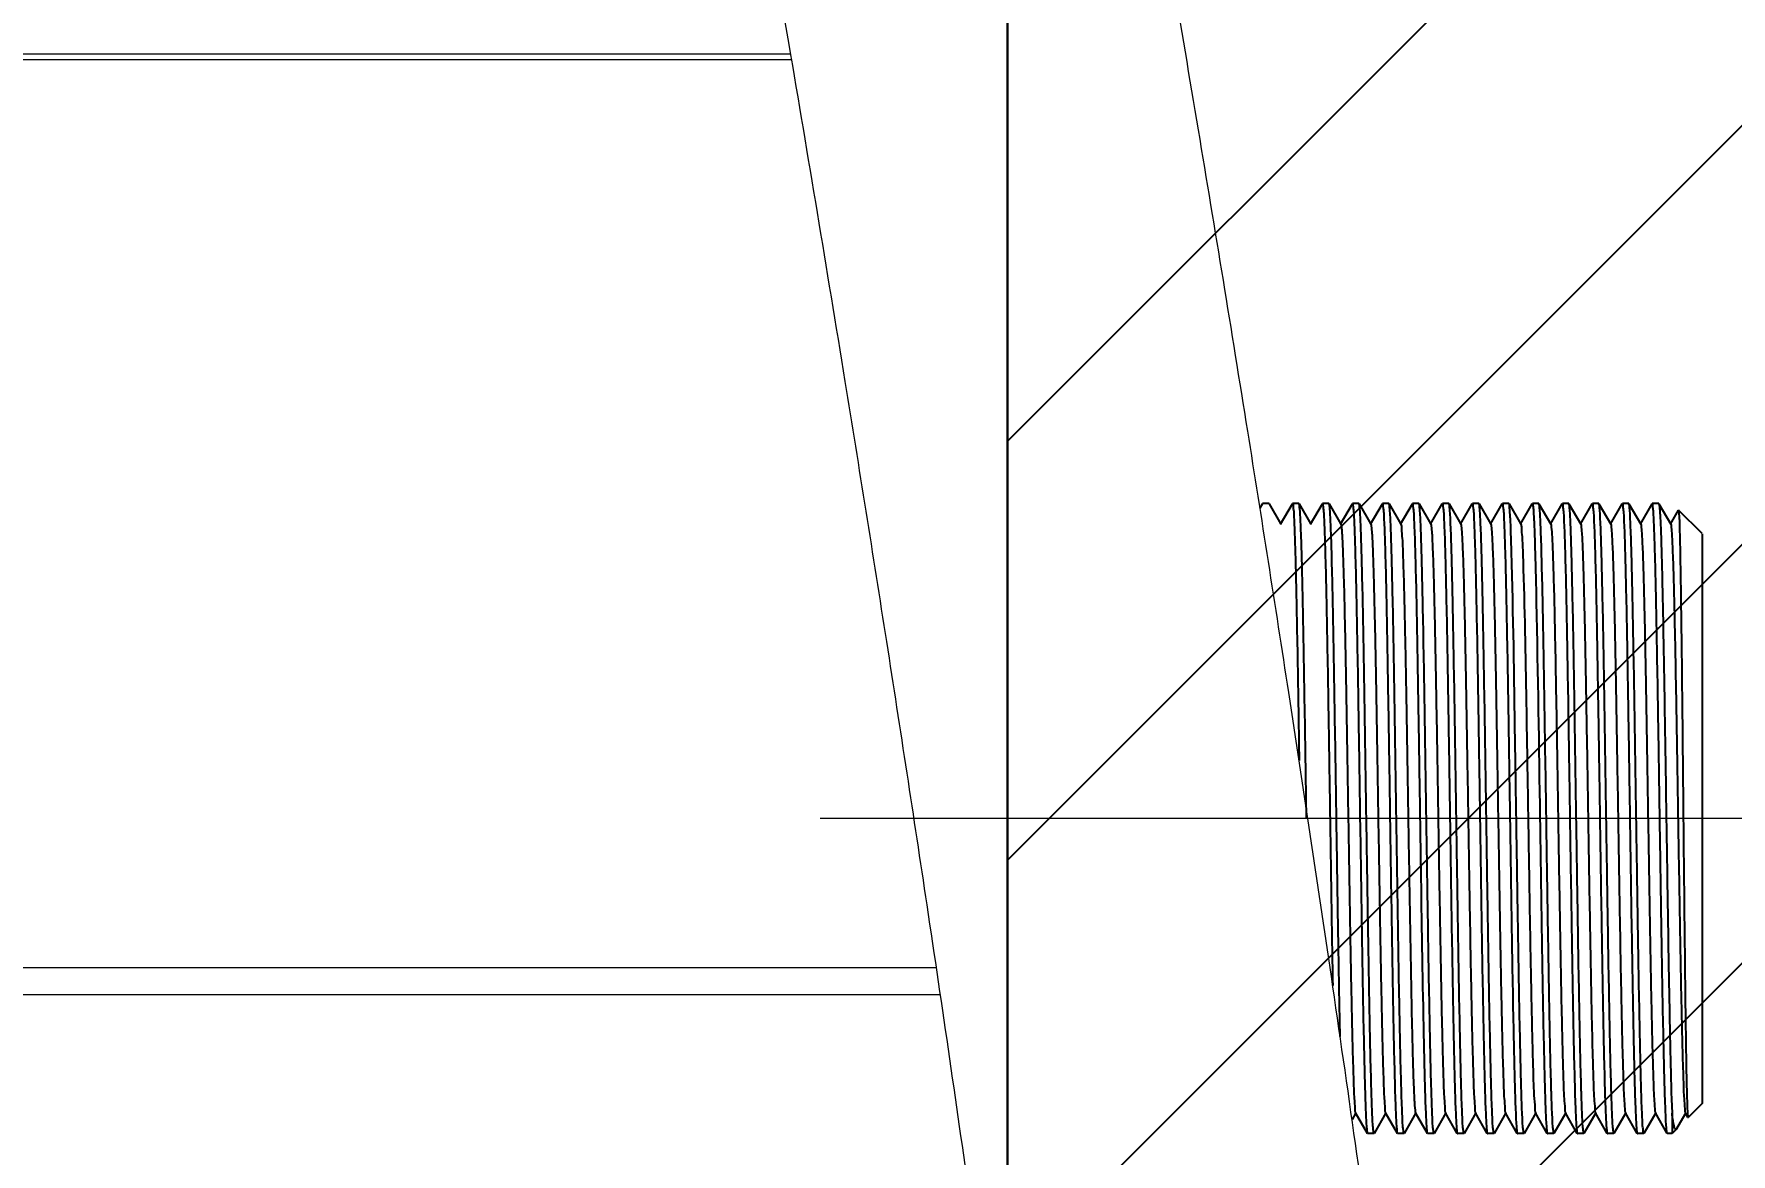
# Model space of a CAD drawing. Header units: millimetres. Extents: x -6909 to -4533, y -2578 to 782.
# Drawn here: x -4934.5 to -4877.9, y -1380.9 to -1343.5 of the extents above; entities that cross this region are included whole.
import ezdxf

# ---------------------------------------------------------------- set-up
doc = ezdxf.new("R2010")
doc.units = ezdxf.units.MM
doc.layers.add('hatch', color=2, linetype='Continuous')
doc.styles.get("Standard").update_dxf_attribs({"font": 'arial.ttf'})
doc.dimstyles.get("Standard").update_dxf_attribs({"dimtxt": 16, "dimasz": 16, "dimexe": 0.18, "dimexo": 0.0625, "dimgap": 3.5, "dimtad": 0, "dimdec": 1, "dimdsep": 46, "dimtxsty": 'Standard', "dimcen": 0.09, "dimclrd": 3, "dimclre": 3, "dimclrt": 3, "dimadec": 0, "dimazin": 0, "dimtfac": 1, "dimtdec": 1, "dimtofl": 0, "dimtmove": 0, "dimatfit": 3, "dimfxl": 1, "dimtolj": 1, "dimtzin": 0, "dimarcsym": 0})

# ---------------------------------------------------------------- blocks, each defined once
blk = doc.blocks.new('*D143')
at = {"color": 3, "lineweight": -2, "transparency": 16777216}
for p, q in [((-4772.59, -1324.184), (-4772.59, -1308.184)), ((-4922.99, -1340.184), (-4772.41, -1340.184)), ((-4901.938, -1393.684), (-4772.41, -1393.684)), ((-4772.59, -1409.684), (-4772.59, -1425.684))]:
    blk.add_line(p, q, dxfattribs=at)
at = {"color": 3, "lineweight": 18, "transparency": 16777216}
for points in [[(-4775.257, -1324.184), (-4769.924, -1324.184), (-4772.59, -1340.184)], [(-4775.257, -1409.684), (-4769.924, -1409.684), (-4772.59, -1393.684)]]:
    blk.add_solid(points, dxfattribs=at)
at = {"layer": 'Defpoints', "color": 0, "lineweight": 18, "transparency": 16777216}
for p in [(-4923.053, -1340.184), (-4772.59, -1340.184), (-4902, -1393.684)]:
    blk.add_point(p, dxfattribs=at)
at = {"color": 3, "lineweight": 18, "transparency": 16777216, "insert": (-4772.59, -1366.934), "char_height": 16, "attachment_point": 5, "rotation": 90}
blk.add_mtext('\\A1;53.5', dxfattribs=at)
blk = doc.blocks.new('*D158')
at = {"color": 3, "lineweight": -2, "transparency": 16777216}
for p, q in [((-5035.062, -1373.323), (-5035.062, -1298.956)), ((-4902, -1393.622), (-4902, -1298.956)), ((-5035.062, -1299.136), (-5051.062, -1299.136)), ((-4918, -1299.136), (-5019.062, -1299.136))]:
    blk.add_line(p, q, dxfattribs=at)
at = {"color": 3, "lineweight": 18, "transparency": 16777216}
for points in [[(-5019.062, -1296.47), (-5019.062, -1301.803), (-5035.062, -1299.136)], [(-4918, -1296.47), (-4918, -1301.803), (-4902, -1299.136)]]:
    blk.add_solid(points, dxfattribs=at)
at = {"layer": 'Defpoints', "color": 0, "lineweight": 18, "transparency": 16777216}
for p in [(-4902, -1299.136), (-5035.062, -1373.386), (-4902, -1393.684)]:
    blk.add_point(p, dxfattribs=at)
at = {"color": 3, "lineweight": 18, "transparency": 16777216, "insert": (-5079.26, -1299.136), "char_height": 16, "attachment_point": 5}
blk.add_mtext('\\A1;133.1', dxfattribs=at)

msp = doc.modelspace()

# ---------------------------------------------------------------- hatches: boundary and pattern name
at = {"layer": 'hatch'}
h = msp.add_hatch(dxfattribs=at)
h.set_pattern_fill('ANSI31', color=256, scale=3.110273)
h.set_pattern_definition([(45, (-3509.039, -2324.319), (-6.982763, 6.982763), [])])
h.paths.add_polyline_path([(-4852, -153.549), (-4902, -153.549), (-4902, -2156.98), (-4852, -2156.98)])

# ---------------------------------------------------------------- linework, layer by layer
msp.add_line((-4902, -153.549), (-4902, -2156.98))
at = {"linetype": 'Continuous', "lineweight": 18}
msp.add_line((-4960.807, -1344.184), (-4909.246, -1344.184), dxfattribs=at)
at = {"linetype": 'Continuous', "lineweight": 13}
for p, q in [((-4909.214, -1344.385), (-4959.609, -1344.385)), ((-4904.39, -1374.664), (-4939.004, -1374.664)), ((-4939.004, -1375.547), (-4904.261, -1375.547))]:
    msp.add_line(p, q, dxfattribs=at)
at = {"color": 7, "linetype": 'Continuous'}
for p, q in [((-4893.581, -1359.329), (-4893.5, -1359.188)), ((-4893.5, -1359.188), (-4893.496, -1359.184)), ((-4893.281, -1359.184), (-4893.496, -1359.184)), ((-4893.276, -1359.188), (-4893.281, -1359.184)), ((-4893.276, -1359.188), (-4892.884, -1359.868)), ((-4892.893, -1359.868), (-4892.5, -1359.188)), ((-4892.5, -1359.188), (-4892.496, -1359.184)), ((-4892.281, -1359.184), (-4892.496, -1359.184)), ((-4892.276, -1359.188), (-4892.281, -1359.184)), ((-4892.276, -1359.188), (-4891.884, -1359.868)), ((-4891.893, -1359.868), (-4891.5, -1359.188)), ((-4891.5, -1359.188), (-4891.496, -1359.184)), ((-4891.281, -1359.184), (-4891.496, -1359.184)), ((-4891.276, -1359.188), (-4891.281, -1359.184)), ((-4891.276, -1359.188), (-4890.884, -1359.868)), ((-4890.893, -1359.868), (-4890.5, -1359.188)), ((-4890.5, -1359.188), (-4890.496, -1359.184)), ((-4890.281, -1359.184), (-4890.496, -1359.184)), ((-4890.276, -1359.188), (-4890.281, -1359.184)), ((-4890.276, -1359.188), (-4889.884, -1359.868)), ((-4889.893, -1359.868), (-4889.5, -1359.188)), ((-4889.5, -1359.188), (-4889.496, -1359.184)), ((-4889.281, -1359.184), (-4889.496, -1359.184)), ((-4889.276, -1359.188), (-4889.281, -1359.184)), ((-4889.276, -1359.188), (-4888.884, -1359.868)), ((-4888.893, -1359.868), (-4888.5, -1359.188)), ((-4888.5, -1359.188), (-4888.496, -1359.184)), ((-4888.281, -1359.184), (-4888.496, -1359.184)), ((-4888.276, -1359.188), (-4888.281, -1359.184)), ((-4888.276, -1359.188), (-4887.884, -1359.868)), ((-4887.893, -1359.868), (-4887.5, -1359.188)), ((-4887.5, -1359.188), (-4887.496, -1359.184)), ((-4887.281, -1359.184), (-4887.496, -1359.184)), ((-4887.276, -1359.188), (-4887.281, -1359.184)), ((-4887.276, -1359.188), (-4886.884, -1359.868)), ((-4886.893, -1359.868), (-4886.5, -1359.188)), ((-4886.5, -1359.188), (-4886.496, -1359.184)), ((-4886.281, -1359.184), (-4886.496, -1359.184)), ((-4886.276, -1359.188), (-4886.281, -1359.184)), ((-4886.276, -1359.188), (-4885.884, -1359.868)), ((-4885.893, -1359.868), (-4885.5, -1359.188)), ((-4885.5, -1359.188), (-4885.496, -1359.184)), ((-4885.281, -1359.184), (-4885.496, -1359.184)), ((-4885.276, -1359.188), (-4885.281, -1359.184)), ((-4885.276, -1359.188), (-4884.884, -1359.868)), ((-4884.893, -1359.868), (-4884.5, -1359.188)), ((-4884.5, -1359.188), (-4884.496, -1359.184)), ((-4884.281, -1359.184), (-4884.496, -1359.184)), ((-4884.276, -1359.188), (-4884.281, -1359.184)), ((-4884.276, -1359.188), (-4883.884, -1359.868)), ((-4883.893, -1359.868), (-4883.5, -1359.188)), ((-4883.5, -1359.188), (-4883.496, -1359.184)), ((-4883.281, -1359.184), (-4883.496, -1359.184)), ((-4883.276, -1359.188), (-4883.281, -1359.184)), ((-4883.276, -1359.188), (-4882.884, -1359.868)), ((-4882.893, -1359.868), (-4882.5, -1359.188)), ((-4882.5, -1359.188), (-4882.496, -1359.184)), ((-4882.281, -1359.184), (-4882.496, -1359.184)), ((-4882.276, -1359.188), (-4882.281, -1359.184)), ((-4882.276, -1359.188), (-4881.884, -1359.868)), ((-4881.893, -1359.868), (-4881.5, -1359.188)), ((-4881.5, -1359.188), (-4881.496, -1359.184)), ((-4881.281, -1359.184), (-4881.496, -1359.184)), ((-4881.276, -1359.188), (-4881.281, -1359.184)), ((-4881.276, -1359.188), (-4880.884, -1359.868)), ((-4880.893, -1359.868), (-4880.5, -1359.188)), ((-4880.496, -1359.184), (-4880.5, -1359.188)), ((-4880.281, -1359.184), (-4880.496, -1359.184)), ((-4880.281, -1359.184), (-4880.276, -1359.188)), ((-4880.276, -1359.188), (-4879.884, -1359.868)), ((-4879.893, -1359.868), (-4879.624, -1359.402)), ((-4879.624, -1359.402), (-4879.621, -1359.401)), ((-4878.838, -1360.184), (-4879.621, -1359.401)), ((-4878.838, -1360.185), (-4878.838, -1379.184)), ((-4878.838, -1379.184), (-4879.304, -1379.65)), ((-4890.384, -1379.501), (-4890.511, -1379.721)), ((-4890, -1380.181), (-4890.393, -1379.501)), ((-4889.384, -1379.501), (-4889.776, -1380.181)), ((-4889, -1380.181), (-4889.393, -1379.501)), ((-4888.384, -1379.501), (-4888.776, -1380.181)), ((-4888, -1380.181), (-4888.393, -1379.501)), ((-4887.384, -1379.501), (-4887.776, -1380.181)), ((-4887, -1380.181), (-4887.393, -1379.501)), ((-4886.384, -1379.501), (-4886.776, -1380.181)), ((-4886, -1380.181), (-4886.393, -1379.501)), ((-4885.384, -1379.501), (-4885.776, -1380.181)), ((-4885, -1380.181), (-4885.393, -1379.501)), ((-4884.384, -1379.501), (-4884.776, -1380.181)), ((-4884, -1380.181), (-4884.393, -1379.501)), ((-4883.384, -1379.501), (-4883.776, -1380.181)), ((-4883, -1380.181), (-4883.393, -1379.501)), ((-4882.384, -1379.501), (-4882.776, -1380.181)), ((-4882, -1380.181), (-4882.393, -1379.501)), ((-4881.384, -1379.501), (-4881.776, -1380.181)), ((-4881, -1380.181), (-4881.393, -1379.501)), ((-4880.384, -1379.501), (-4880.776, -1380.181)), ((-4880, -1380.181), (-4880.393, -1379.501)), ((-4879.838, -1379.502), (-4879.838, -1380.184)), ((-4879.487, -1379.679), (-4879.692, -1380.034)), ((-4879.384, -1379.501), (-4879.487, -1379.679)), ((-4879.307, -1379.649), (-4879.393, -1379.501)), ((-4879.307, -1379.649), (-4879.304, -1379.65)), ((-4890, -1380.181), (-4889.996, -1380.184)), ((-4889.781, -1380.184), (-4889.996, -1380.184)), ((-4889.776, -1380.181), (-4889.781, -1380.184)), ((-4889, -1380.181), (-4888.996, -1380.184)), ((-4888.781, -1380.184), (-4888.996, -1380.184)), ((-4888.776, -1380.181), (-4888.781, -1380.184)), ((-4888, -1380.181), (-4887.996, -1380.184)), ((-4887.781, -1380.184), (-4887.996, -1380.184)), ((-4887.776, -1380.181), (-4887.781, -1380.184)), ((-4887, -1380.181), (-4886.996, -1380.184)), ((-4886.781, -1380.184), (-4886.996, -1380.184)), ((-4886.776, -1380.181), (-4886.781, -1380.184)), ((-4886, -1380.181), (-4885.996, -1380.184)), ((-4885.781, -1380.184), (-4885.996, -1380.184)), ((-4885.776, -1380.181), (-4885.781, -1380.184)), ((-4885, -1380.181), (-4884.996, -1380.184)), ((-4884.781, -1380.184), (-4884.996, -1380.184)), ((-4884.776, -1380.181), (-4884.781, -1380.184)), ((-4884, -1380.181), (-4883.996, -1380.184)), ((-4883.781, -1380.184), (-4883.996, -1380.184)), ((-4883.776, -1380.181), (-4883.781, -1380.184)), ((-4883, -1380.181), (-4882.996, -1380.184)), ((-4882.781, -1380.184), (-4882.996, -1380.184)), ((-4882.776, -1380.181), (-4882.781, -1380.184)), ((-4882, -1380.181), (-4881.996, -1380.184)), ((-4881.781, -1380.184), (-4881.996, -1380.184)), ((-4881.776, -1380.181), (-4881.781, -1380.184)), ((-4881, -1380.181), (-4880.996, -1380.184)), ((-4880.781, -1380.184), (-4880.996, -1380.184)), ((-4880.776, -1380.181), (-4880.781, -1380.184)), ((-4879.996, -1380.184), (-4880, -1380.181)), ((-4879.838, -1380.184), (-4879.996, -1380.184)), ((-4879.702, -1380.048), (-4879.838, -1380.184)), ((-4879.692, -1380.034), (-4879.702, -1380.048))]:
    msp.add_line(p, q, dxfattribs=at)
at = {"color": 1, "lineweight": 18}
msp.add_line((-4866.082, -1369.684), (-4908.246, -1369.684), dxfattribs=at)
at = {"linetype": 'Continuous', "lineweight": 18}
for points, knots in [([(-4965.527, -972.496), (-4965.525, -978.855), (-4965.381, -991.058), (-4964.772, -1008.622), (-4963.886, -1024.715), (-4962.81, -1039.416), (-4961.616, -1052.784), (-4960.368, -1064.87), (-4959.115, -1075.714), (-4957.793, -1086.218), (-4956.45, -1096.091), (-4955.149, -1105.05), (-4954.123, -1111.794), (-4953.38, -1116.523), (-4952.884, -1119.626), (-4952.484, -1122.097), (-4952.079, -1124.57), (-4951.597, -1127.476), (-4951.033, -1130.83), (-4950.384, -1134.629), (-4949.48, -1139.837), (-4948.286, -1146.553), (-4946.792, -1154.721), (-4945.172, -1163.347), (-4942.59, -1176.769), (-4938.861, -1195.43), (-4933.823, -1219.79), (-4929.131, -1242.149), (-4925.068, -1261.658), (-4921.87, -1277.241), (-4918.955, -1291.759), (-4916.346, -1305.107), (-4913.846, -1318.304), (-4911.516, -1331.073), (-4909.339, -1343.546), (-4907.56, -1354.213), (-4906.031, -1363.786), (-4904.615, -1373.024), (-4903.108, -1383.359), (-4901.468, -1395.35), (-4899.735, -1409.109), (-4897.972, -1424.713), (-4896.285, -1441.936), (-4894.804, -1460.262), (-4893.617, -1479.063), (-4892.77, -1497.949), (-4892.293, -1516.749), (-4892.219, -1533.792), (-4892.467, -1548.981), (-4892.942, -1562.292), (-4893.675, -1575.109), (-4894.638, -1586.947), (-4895.753, -1597.353), (-4896.907, -1606.053), (-4898.017, -1613.147), (-4898.94, -1618.319), (-4899.719, -1622.302), (-4900.531, -1626.175), (-4901.558, -1630.627), (-4902.868, -1635.672), (-4904.35, -1640.659), (-4905.972, -1645.297), (-4907.702, -1649.441), (-4909.399, -1652.768), (-4911.034, -1655.357), (-4912.231, -1656.904), (-4913.116, -1657.883), (-4913.839, -1658.592), (-4914.667, -1659.291), (-4915.668, -1659.96), (-4916.871, -1660.495), (-4917.776, -1660.638), (-4918.268, -1660.631)], [0, 0, 0, 0, 0.023949, 0.046088, 0.066568, 0.085487, 0.102899, 0.118833, 0.133296, 0.146286, 0.161296, 0.173638, 0.183277, 0.189363, 0.193434, 0.196311, 0.199768, 0.203866, 0.208609, 0.214, 0.220043, 0.230866, 0.24285, 0.255367, 0.268416, 0.301651, 0.337949, 0.377291, 0.402024, 0.425345, 0.446808, 0.466397, 0.484104, 0.504442, 0.52165, 0.537532, 0.549697, 0.561909, 0.576088, 0.59245, 0.611004, 0.631769, 0.654783, 0.678867, 0.702998, 0.727014, 0.750761, 0.774103, 0.791274, 0.808115, 0.824602, 0.840354, 0.854136, 0.865939, 0.87583, 0.883885, 0.888271, 0.89344, 0.901445, 0.909195, 0.918304, 0.927584, 0.93574, 0.945044, 0.952742, 0.959792, 0.963396, 0.967055, 0.971842, 0.978918, 0.988288, 1, 1, 1, 1]), ([(-4916.734, -1673.57), (-4915.784, -1673.489), (-4913.634, -1673.121), (-4910.545, -1671.999), (-4907.671, -1670.314), (-4905.5, -1668.603), (-4903.809, -1666.978), (-4902.417, -1665.435), (-4901.108, -1663.78), (-4899.823, -1661.949), (-4898.502, -1659.83), (-4897.008, -1657.115), (-4895.341, -1653.616), (-4893.528, -1649.125), (-4891.772, -1643.984), (-4890.214, -1638.672), (-4888.961, -1633.812), (-4888.012, -1629.74), (-4887.324, -1626.55), (-4886.619, -1623.086), (-4885.761, -1618.547), (-4884.671, -1612.075), (-4883.501, -1604.053), (-4882.324, -1594.357), (-4881.24, -1583.018), (-4880.352, -1570.445), (-4879.717, -1557.127), (-4879.269, -1540.648), (-4879.208, -1520.961), (-4879.727, -1498.181), (-4880.781, -1475.285), (-4882.318, -1452.615), (-4884.141, -1432.099), (-4886.039, -1414.295), (-4887.816, -1399.551), (-4889.524, -1386.632), (-4891.111, -1375.466), (-4892.578, -1365.695), (-4894.056, -1356.284), (-4895.647, -1346.57), (-4897.473, -1335.873), (-4899.571, -1324.063), (-4902.043, -1310.695), (-4904.932, -1295.656), (-4907.977, -1280.347), (-4911.109, -1264.98), (-4914.195, -1250.091), (-4917.332, -1235.091), (-4920.385, -1220.506), (-4923.291, -1206.536), (-4926.015, -1193.27), (-4928.551, -1180.682), (-4930.899, -1168.753), (-4933.079, -1157.353), (-4935.064, -1146.626), (-4936.784, -1136.995), (-4938.179, -1128.899), (-4939.135, -1123.167), (-4939.774, -1119.261), (-4940.306, -1115.957), (-4941.027, -1111.403), (-4942.035, -1104.842), (-4943.308, -1096.177), (-4944.641, -1086.51), (-4945.968, -1076.135), (-4947.235, -1065.358), (-4948.505, -1053.298), (-4949.726, -1039.916), (-4950.831, -1025.159), (-4951.744, -1008.966), (-4952.375, -991.25), (-4952.525, -978.925), (-4952.527, -972.496)], [0, 0, 0, 0, 0.007703, 0.017505, 0.025232, 0.032124, 0.0369, 0.041586, 0.046214, 0.05085, 0.055998, 0.06178, 0.069362, 0.077905, 0.087425, 0.096391, 0.103992, 0.110154, 0.114819, 0.118111, 0.125323, 0.134347, 0.14525, 0.158093, 0.172941, 0.189344, 0.206113, 0.223193, 0.251101, 0.279592, 0.308458, 0.337449, 0.366062, 0.387858, 0.407418, 0.424772, 0.439935, 0.452915, 0.464954, 0.478946, 0.493523, 0.510053, 0.529196, 0.550945, 0.575287, 0.596213, 0.618686, 0.64123, 0.662832, 0.683485, 0.703183, 0.721453, 0.738821, 0.755295, 0.770884, 0.784956, 0.796369, 0.805138, 0.809045, 0.812715, 0.818929, 0.827983, 0.839845, 0.854474, 0.867237, 0.881519, 0.897312, 0.914617, 0.933459, 0.953893, 0.976019, 1, 1, 1, 1])]:
    msp.add_open_spline(points, degree=3, knots=knots, dxfattribs=at)
at = {"color": 7, "linetype": 'Continuous'}
for points, knots in [([(-4892.496, -1359.184), (-4892.478, -1359.184), (-4892.485, -1359.289), (-4892.455, -1359.406), (-4892.45, -1359.675), (-4892.431, -1360.013), (-4892.417, -1360.455), (-4892.394, -1361.212), (-4892.368, -1362.356), (-4892.338, -1363.927), (-4892.307, -1365.719), (-4892.287, -1367.017), (-4892.276, -1367.709), (-4892.276, -1367.745)], [0, 0, 0, 0, 0.0050333, 0.019505, 0.04338, 0.07646, 0.1184224, 0.1688722, 0.2932051, 0.4446888, 0.6174996, 0.8050134, 0.8152568, 0.8152568, 0.8152568, 0.8152568]), ([(-4892.031, -1369.686), (-4892.051, -1368.368), (-4892.079, -1366.452), (-4892.121, -1364.009), (-4892.15, -1362.449), (-4892.181, -1361.158), (-4892.205, -1360.273), (-4892.229, -1359.735), (-4892.24, -1359.466), (-4892.261, -1359.298), (-4892.264, -1359.21), (-4892.276, -1359.188)], [0, 0, 0, 0, 0.376611, 0.54736, 0.697777, 0.822269, 0.916231, 0.95063, 0.97618, 0.992672, 1, 1, 1, 1]), ([(-4891.496, -1359.184), (-4891.478, -1359.184), (-4891.485, -1359.289), (-4891.455, -1359.406), (-4891.45, -1359.675), (-4891.431, -1360.013), (-4891.417, -1360.455), (-4891.394, -1361.212), (-4891.368, -1362.356), (-4891.338, -1363.926), (-4891.307, -1365.719), (-4891.277, -1367.664), (-4891.256, -1369.003), (-4891.246, -1369.686)], [0, 0, 0, 0, 0.005033, 0.019506, 0.04338, 0.076463, 0.118423, 0.168873, 0.293197, 0.444675, 0.61749, 0.805018, 1, 1, 1, 1]), ([(-4891.031, -1369.686), (-4891.051, -1368.368), (-4891.079, -1366.452), (-4891.121, -1364.009), (-4891.15, -1362.449), (-4891.181, -1361.158), (-4891.205, -1360.273), (-4891.229, -1359.735), (-4891.24, -1359.466), (-4891.26, -1359.298), (-4891.264, -1359.21), (-4891.276, -1359.188)], [0, 0, 0, 0, 0.376601, 0.54735, 0.697772, 0.822272, 0.916235, 0.950632, 0.976181, 0.992674, 1, 1, 1, 1]), ([(-4890.496, -1359.184), (-4890.478, -1359.184), (-4890.485, -1359.289), (-4890.455, -1359.406), (-4890.45, -1359.675), (-4890.431, -1360.013), (-4890.417, -1360.455), (-4890.394, -1361.212), (-4890.368, -1362.356), (-4890.338, -1363.927), (-4890.307, -1365.719), (-4890.277, -1367.664), (-4890.256, -1369.003), (-4890.246, -1369.686)], [0, 0, 0, 0, 0.005033, 0.019505, 0.04338, 0.07646, 0.118421, 0.16887, 0.293202, 0.444686, 0.6175, 0.805014, 1, 1, 1, 1]), ([(-4890.031, -1369.686), (-4890.051, -1368.368), (-4890.079, -1366.452), (-4890.121, -1364.009), (-4890.15, -1362.449), (-4890.181, -1361.158), (-4890.205, -1360.273), (-4890.229, -1359.735), (-4890.24, -1359.466), (-4890.26, -1359.298), (-4890.264, -1359.21), (-4890.276, -1359.188)], [0, 0, 0, 0, 0.376606, 0.547353, 0.697767, 0.822263, 0.916229, 0.95063, 0.97618, 0.992672, 1, 1, 1, 1]), ([(-4889.496, -1359.184), (-4889.478, -1359.184), (-4889.485, -1359.289), (-4889.455, -1359.406), (-4889.45, -1359.675), (-4889.431, -1360.013), (-4889.417, -1360.455), (-4889.394, -1361.212), (-4889.368, -1362.356), (-4889.338, -1363.927), (-4889.307, -1365.719), (-4889.277, -1367.664), (-4889.256, -1369.003), (-4889.246, -1369.686)], [0, 0, 0, 0, 0.005033, 0.019506, 0.04338, 0.076464, 0.118426, 0.168878, 0.293206, 0.444683, 0.617494, 0.805019, 1, 1, 1, 1]), ([(-4889.031, -1369.686), (-4889.051, -1368.368), (-4889.079, -1366.452), (-4889.121, -1364.009), (-4889.15, -1362.449), (-4889.181, -1361.158), (-4889.205, -1360.273), (-4889.229, -1359.735), (-4889.24, -1359.466), (-4889.26, -1359.298), (-4889.264, -1359.21), (-4889.276, -1359.188)], [0, 0, 0, 0, 0.376603, 0.547354, 0.697777, 0.822275, 0.916234, 0.950631, 0.97618, 0.992673, 1, 1, 1, 1]), ([(-4888.496, -1359.184), (-4888.478, -1359.184), (-4888.485, -1359.289), (-4888.455, -1359.406), (-4888.45, -1359.675), (-4888.431, -1360.013), (-4888.417, -1360.455), (-4888.394, -1361.212), (-4888.368, -1362.356), (-4888.338, -1363.926), (-4888.307, -1365.719), (-4888.277, -1367.664), (-4888.256, -1369.003), (-4888.246, -1369.686)], [0, 0, 0, 0, 0.005033, 0.019506, 0.043381, 0.07646, 0.11842, 0.168868, 0.293197, 0.444682, 0.617498, 0.805017, 1, 1, 1, 1]), ([(-4888.031, -1369.686), (-4888.051, -1368.368), (-4888.079, -1366.452), (-4888.121, -1364.009), (-4888.15, -1362.449), (-4888.181, -1361.158), (-4888.205, -1360.273), (-4888.229, -1359.735), (-4888.24, -1359.466), (-4888.26, -1359.298), (-4888.264, -1359.21), (-4888.276, -1359.188)], [0, 0, 0, 0, 0.376605, 0.547348, 0.697762, 0.82226, 0.916228, 0.950629, 0.976179, 0.992672, 1, 1, 1, 1]), ([(-4887.496, -1359.184), (-4887.478, -1359.184), (-4887.485, -1359.289), (-4887.455, -1359.406), (-4887.45, -1359.675), (-4887.431, -1360.013), (-4887.417, -1360.455), (-4887.394, -1361.212), (-4887.368, -1362.356), (-4887.338, -1363.927), (-4887.307, -1365.719), (-4887.277, -1367.664), (-4887.256, -1369.003), (-4887.246, -1369.686)], [0, 0, 0, 0, 0.005033, 0.019507, 0.043382, 0.076465, 0.118429, 0.168881, 0.293212, 0.444687, 0.617496, 0.805018, 1, 1, 1, 1]), ([(-4887.031, -1369.686), (-4887.051, -1368.368), (-4887.079, -1366.452), (-4887.121, -1364.009), (-4887.15, -1362.449), (-4887.181, -1361.158), (-4887.205, -1360.273), (-4887.229, -1359.735), (-4887.24, -1359.466), (-4887.26, -1359.298), (-4887.264, -1359.21), (-4887.276, -1359.188)], [0, 0, 0, 0, 0.376606, 0.547358, 0.69778, 0.822275, 0.916234, 0.950631, 0.976179, 0.992673, 1, 1, 1, 1]), ([(-4886.496, -1359.184), (-4886.478, -1359.184), (-4886.485, -1359.289), (-4886.455, -1359.406), (-4886.45, -1359.675), (-4886.431, -1360.013), (-4886.417, -1360.455), (-4886.394, -1361.212), (-4886.368, -1362.356), (-4886.338, -1363.926), (-4886.307, -1365.719), (-4886.277, -1367.664), (-4886.256, -1369.003), (-4886.246, -1369.686)], [0, 0, 0, 0, 0.005033, 0.019507, 0.043381, 0.076461, 0.11842, 0.168868, 0.293194, 0.444677, 0.617495, 0.805018, 1, 1, 1, 1]), ([(-4886.031, -1369.686), (-4886.051, -1368.368), (-4886.079, -1366.452), (-4886.121, -1364.009), (-4886.15, -1362.449), (-4886.181, -1361.158), (-4886.205, -1360.273), (-4886.229, -1359.735), (-4886.24, -1359.466), (-4886.26, -1359.298), (-4886.264, -1359.21), (-4886.276, -1359.188)], [0, 0, 0, 0, 0.376604, 0.547344, 0.697759, 0.82226, 0.916229, 0.95063, 0.976179, 0.992673, 1, 1, 1, 1]), ([(-4885.496, -1359.184), (-4885.478, -1359.184), (-4885.485, -1359.289), (-4885.455, -1359.406), (-4885.45, -1359.675), (-4885.431, -1360.013), (-4885.417, -1360.455), (-4885.394, -1361.213), (-4885.368, -1362.356), (-4885.338, -1363.927), (-4885.307, -1365.719), (-4885.277, -1367.664), (-4885.256, -1369.003), (-4885.246, -1369.686)], [0, 0, 0, 0, 0.005033, 0.019506, 0.043382, 0.076465, 0.118429, 0.168881, 0.293214, 0.444693, 0.617497, 0.805016, 1, 1, 1, 1]), ([(-4885.191, -1360.794), (-4885.198, -1360.572), (-4885.212, -1360.187), (-4885.223, -1359.69), (-4885.259, -1359.385), (-4885.254, -1359.226), (-4885.276, -1359.188)], [0, 0, 0, 0, 0.413554, 0.72148, 0.917908, 1, 1, 1, 1]), ([(-4884.496, -1359.184), (-4884.487, -1359.184), (-4884.484, -1359.236), (-4884.469, -1359.298), (-4884.462, -1359.435), (-4884.444, -1359.701), (-4884.426, -1360.164), (-4884.413, -1360.563), (-4884.407, -1360.794)], [0, 0, 0, 0, 0.017443, 0.065802, 0.145622, 0.256639, 0.570189, 1, 1, 1, 1]), ([(-4884.031, -1369.686), (-4884.051, -1368.368), (-4884.079, -1366.452), (-4884.121, -1364.009), (-4884.15, -1362.449), (-4884.181, -1361.158), (-4884.205, -1360.273), (-4884.229, -1359.735), (-4884.24, -1359.466), (-4884.26, -1359.298), (-4884.264, -1359.21), (-4884.276, -1359.188)], [0, 0, 0, 0, 0.376604, 0.547345, 0.697763, 0.822265, 0.916231, 0.950631, 0.976181, 0.992674, 1, 1, 1, 1]), ([(-4883.496, -1359.184), (-4883.478, -1359.184), (-4883.485, -1359.289), (-4883.455, -1359.406), (-4883.45, -1359.675), (-4883.431, -1360.013), (-4883.417, -1360.455), (-4883.394, -1361.212), (-4883.368, -1362.356), (-4883.338, -1363.927), (-4883.307, -1365.719), (-4883.277, -1367.664), (-4883.256, -1369.003), (-4883.246, -1369.686)], [0, 0, 0, 0, 0.005033, 0.019506, 0.043381, 0.076462, 0.118426, 0.168877, 0.293211, 0.444691, 0.617497, 0.805014, 1, 1, 1, 1]), ([(-4883.031, -1369.686), (-4883.051, -1368.368), (-4883.079, -1366.452), (-4883.121, -1364.009), (-4883.15, -1362.449), (-4883.181, -1361.158), (-4883.205, -1360.273), (-4883.229, -1359.735), (-4883.24, -1359.466), (-4883.26, -1359.298), (-4883.264, -1359.21), (-4883.276, -1359.188)], [0, 0, 0, 0, 0.376615, 0.547365, 0.697783, 0.822273, 0.916232, 0.950631, 0.97618, 0.992672, 1, 1, 1, 1]), ([(-4882.496, -1359.184), (-4882.478, -1359.184), (-4882.485, -1359.289), (-4882.455, -1359.406), (-4882.45, -1359.675), (-4882.431, -1360.013), (-4882.417, -1360.455), (-4882.394, -1361.212), (-4882.368, -1362.356), (-4882.338, -1363.926), (-4882.307, -1365.719), (-4882.277, -1367.664), (-4882.256, -1369.003), (-4882.246, -1369.686)], [0, 0, 0, 0, 0.005033, 0.019506, 0.04338, 0.076462, 0.118421, 0.168869, 0.29319, 0.44467, 0.617486, 0.805016, 1, 1, 1, 1]), ([(-4882.031, -1369.686), (-4882.051, -1368.368), (-4882.079, -1366.452), (-4882.121, -1364.009), (-4882.15, -1362.449), (-4882.181, -1361.158), (-4882.205, -1360.273), (-4882.229, -1359.735), (-4882.24, -1359.466), (-4882.26, -1359.298), (-4882.264, -1359.21), (-4882.276, -1359.188)], [0, 0, 0, 0, 0.376602, 0.547347, 0.697768, 0.82227, 0.916234, 0.950633, 0.976181, 0.992674, 1, 1, 1, 1]), ([(-4881.496, -1359.184), (-4881.478, -1359.184), (-4881.485, -1359.289), (-4881.455, -1359.406), (-4881.45, -1359.675), (-4881.431, -1360.013), (-4881.417, -1360.455), (-4881.394, -1361.212), (-4881.368, -1362.356), (-4881.338, -1363.927), (-4881.307, -1365.719), (-4881.277, -1367.664), (-4881.256, -1369.003), (-4881.246, -1369.686)], [0, 0, 0, 0, 0.005033, 0.019505, 0.04338, 0.07646, 0.118423, 0.168873, 0.293206, 0.444689, 0.617499, 0.805013, 1, 1, 1, 1]), ([(-4881.031, -1369.686), (-4881.051, -1368.368), (-4881.079, -1366.452), (-4881.121, -1364.009), (-4881.15, -1362.449), (-4881.181, -1361.158), (-4881.205, -1360.273), (-4881.229, -1359.735), (-4881.24, -1359.466), (-4881.26, -1359.298), (-4881.264, -1359.21), (-4881.276, -1359.188)], [0, 0, 0, 0, 0.376607, 0.547362, 0.697778, 0.822272, 0.916234, 0.950627, 0.976182, 0.992671, 1, 1, 1, 1]), ([(-4880, -1380.181), (-4880.013, -1380.158), (-4880.016, -1380.069), (-4880.037, -1379.898), (-4880.048, -1379.625), (-4880.072, -1379.079), (-4880.097, -1378.18), (-4880.127, -1376.87), (-4880.157, -1375.288), (-4880.187, -1373.494), (-4880.218, -1371.557), (-4880.248, -1369.548), (-4880.278, -1367.545), (-4880.309, -1365.623), (-4880.339, -1363.854), (-4880.369, -1362.306), (-4880.395, -1361.18), (-4880.418, -1360.434), (-4880.431, -1359.999), (-4880.45, -1359.667), (-4880.455, -1359.402), (-4880.485, -1359.287), (-4880.479, -1359.184), (-4880.496, -1359.184)], [0, 0, 0, 0, 0.003717, 0.012086, 0.025066, 0.042533, 0.090247, 0.153434, 0.229709, 0.316192, 0.409615, 0.506449, 0.603034, 0.695723, 0.781013, 0.855682, 0.91691, 0.941739, 0.962387, 0.978658, 0.990404, 0.997519, 1, 1, 1, 1]), ([(-4880.276, -1359.188), (-4880.266, -1359.206), (-4880.262, -1359.278), (-4880.245, -1359.414), (-4880.234, -1359.631), (-4880.213, -1360.064), (-4880.191, -1360.78), (-4880.164, -1361.83), (-4880.138, -1363.112), (-4880.111, -1364.588), (-4880.084, -1366.215), (-4880.048, -1368.543), (-4880.004, -1371.45), (-4879.953, -1374.698), (-4879.902, -1377.358), (-4879.864, -1378.891), (-4879.838, -1379.502)], [0, 0, 0, 0, 0.003147, 0.010054, 0.020692, 0.034997, 0.074148, 0.126362, 0.1901, 0.263481, 0.344338, 0.430285, 0.607228, 0.773569, 0.90981, 1, 1, 1, 1]), ([(-4879.621, -1359.401), (-4879.607, -1359.415), (-4879.618, -1359.498), (-4879.594, -1359.644), (-4879.593, -1359.9), (-4879.58, -1360.241), (-4879.572, -1360.676), (-4879.557, -1361.421), (-4879.541, -1362.54), (-4879.521, -1364.075), (-4879.502, -1365.824), (-4879.482, -1367.718), (-4879.469, -1369.022), (-4879.463, -1369.686)], [0, 0, 0, 0, 0.005772, 0.020939, 0.045389, 0.078919, 0.121208, 0.171869, 0.296305, 0.447513, 0.619711, 0.806288, 1, 1, 1, 1]), ([(-4890.884, -1359.868), (-4890.872, -1359.889), (-4890.867, -1359.972), (-4890.848, -1360.131), (-4890.837, -1360.383), (-4890.813, -1360.887), (-4890.788, -1361.716), (-4890.751, -1363.195), (-4890.712, -1365.257), (-4890.668, -1367.854), (-4890.624, -1370.604), (-4890.579, -1373.276), (-4890.542, -1375.354), (-4890.509, -1376.812), (-4890.488, -1377.697), (-4890.462, -1378.413), (-4890.45, -1378.953), (-4890.412, -1379.287), (-4890.417, -1379.459), (-4890.393, -1379.501)], [0, 0, 0, 0, 0.003756, 0.012071, 0.024908, 0.042149, 0.089182, 0.151435, 0.268178, 0.404181, 0.548142, 0.688106, 0.812443, 0.865452, 0.910831, 0.947636, 0.975105, 0.992668, 1, 1, 1, 1]), ([(-4889.884, -1359.868), (-4889.872, -1359.889), (-4889.867, -1359.972), (-4889.848, -1360.131), (-4889.837, -1360.383), (-4889.813, -1360.887), (-4889.788, -1361.716), (-4889.751, -1363.195), (-4889.712, -1365.257), (-4889.668, -1367.854), (-4889.624, -1370.604), (-4889.579, -1373.276), (-4889.542, -1375.354), (-4889.509, -1376.812), (-4889.488, -1377.697), (-4889.462, -1378.413), (-4889.45, -1378.953), (-4889.412, -1379.287), (-4889.417, -1379.46), (-4889.393, -1379.501)], [0, 0, 0, 0, 0.003751, 0.012071, 0.024904, 0.042148, 0.089179, 0.151431, 0.268177, 0.404178, 0.54814, 0.688103, 0.812442, 0.865448, 0.910828, 0.947636, 0.975102, 0.992664, 1, 1, 1, 1]), ([(-4888.884, -1359.868), (-4888.86, -1359.909), (-4888.865, -1360.081), (-4888.827, -1360.412), (-4888.815, -1360.948), (-4888.789, -1361.659), (-4888.768, -1362.539), (-4888.735, -1363.988), (-4888.698, -1366.055), (-4888.654, -1368.715), (-4888.597, -1372.222), (-4888.554, -1374.816), (-4888.517, -1376.471)], [0, 0, 0, 0, 0.008621, 0.029254, 0.061516, 0.104754, 0.158075, 0.220371, 0.366578, 0.531319, 0.701009, 1, 1, 1, 1]), ([(-4887.884, -1359.868), (-4887.872, -1359.889), (-4887.867, -1359.972), (-4887.848, -1360.131), (-4887.837, -1360.383), (-4887.813, -1360.887), (-4887.788, -1361.716), (-4887.751, -1363.195), (-4887.712, -1365.257), (-4887.668, -1367.854), (-4887.624, -1370.604), (-4887.579, -1373.276), (-4887.542, -1375.354), (-4887.509, -1376.812), (-4887.488, -1377.697), (-4887.462, -1378.413), (-4887.45, -1378.953), (-4887.412, -1379.287), (-4887.417, -1379.46), (-4887.393, -1379.501)], [0, 0, 0, 0, 0.003753, 0.012071, 0.024905, 0.042149, 0.08918, 0.151433, 0.268178, 0.404179, 0.548141, 0.688104, 0.812443, 0.865451, 0.910829, 0.947636, 0.975104, 0.992665, 1, 1, 1, 1]), ([(-4886.884, -1359.868), (-4886.872, -1359.889), (-4886.867, -1359.972), (-4886.848, -1360.131), (-4886.837, -1360.383), (-4886.813, -1360.887), (-4886.788, -1361.716), (-4886.751, -1363.195), (-4886.712, -1365.257), (-4886.668, -1367.854), (-4886.624, -1370.604), (-4886.579, -1373.276), (-4886.542, -1375.354), (-4886.509, -1376.812), (-4886.488, -1377.697), (-4886.462, -1378.413), (-4886.45, -1378.953), (-4886.412, -1379.287), (-4886.417, -1379.459), (-4886.393, -1379.501)], [0, 0, 0, 0, 0.003753, 0.01207, 0.024906, 0.042147, 0.089178, 0.151431, 0.268177, 0.404179, 0.54814, 0.688103, 0.812442, 0.865448, 0.91083, 0.947636, 0.975101, 0.992666, 1, 1, 1, 1]), ([(-4885.884, -1359.868), (-4885.872, -1359.889), (-4885.868, -1359.972), (-4885.848, -1360.131), (-4885.837, -1360.383), (-4885.813, -1360.887), (-4885.788, -1361.716), (-4885.751, -1363.195), (-4885.712, -1365.257), (-4885.668, -1367.854), (-4885.624, -1370.604), (-4885.579, -1373.276), (-4885.542, -1375.354), (-4885.509, -1376.812), (-4885.488, -1377.697), (-4885.462, -1378.413), (-4885.45, -1378.953), (-4885.412, -1379.287), (-4885.417, -1379.459), (-4885.393, -1379.501)], [0, 0, 0, 0, 0.003756, 0.012071, 0.024907, 0.042149, 0.089182, 0.151435, 0.268178, 0.40418, 0.548142, 0.688106, 0.812443, 0.865452, 0.910831, 0.947636, 0.975106, 0.992667, 1, 1, 1, 1]), ([(-4884.884, -1359.868), (-4884.863, -1359.904), (-4884.865, -1360.053), (-4884.832, -1360.339), (-4884.82, -1360.803), (-4884.805, -1361.162), (-4884.799, -1361.369)], [0, 0, 0, 0, 0.083284, 0.280085, 0.587673, 1, 1, 1, 1]), ([(-4883.884, -1359.868), (-4883.872, -1359.889), (-4883.867, -1359.972), (-4883.848, -1360.131), (-4883.837, -1360.383), (-4883.813, -1360.887), (-4883.788, -1361.716), (-4883.751, -1363.195), (-4883.712, -1365.257), (-4883.668, -1367.854), (-4883.624, -1370.604), (-4883.579, -1373.276), (-4883.542, -1375.354), (-4883.509, -1376.812), (-4883.488, -1377.697), (-4883.462, -1378.413), (-4883.45, -1378.953), (-4883.412, -1379.287), (-4883.417, -1379.459), (-4883.393, -1379.501)], [0, 0, 0, 0, 0.003756, 0.012071, 0.024908, 0.042148, 0.089181, 0.151434, 0.268178, 0.404181, 0.548142, 0.688105, 0.812442, 0.865451, 0.910832, 0.947636, 0.975104, 0.992668, 1, 1, 1, 1]), ([(-4882.884, -1359.868), (-4882.872, -1359.889), (-4882.867, -1359.972), (-4882.848, -1360.131), (-4882.837, -1360.383), (-4882.813, -1360.887), (-4882.788, -1361.716), (-4882.751, -1363.195), (-4882.712, -1365.257), (-4882.668, -1367.854), (-4882.624, -1370.604), (-4882.579, -1373.276), (-4882.542, -1375.354), (-4882.509, -1376.812), (-4882.488, -1377.697), (-4882.462, -1378.413), (-4882.45, -1378.953), (-4882.412, -1379.287), (-4882.417, -1379.46), (-4882.393, -1379.501)], [0, 0, 0, 0, 0.003752, 0.012071, 0.024904, 0.042148, 0.08918, 0.151432, 0.268178, 0.404178, 0.54814, 0.688104, 0.812442, 0.86545, 0.910828, 0.947636, 0.975104, 0.992665, 1, 1, 1, 1]), ([(-4881.884, -1359.868), (-4881.872, -1359.889), (-4881.867, -1359.972), (-4881.848, -1360.131), (-4881.837, -1360.383), (-4881.813, -1360.887), (-4881.788, -1361.716), (-4881.751, -1363.195), (-4881.712, -1365.257), (-4881.668, -1367.854), (-4881.624, -1370.604), (-4881.579, -1373.276), (-4881.542, -1375.354), (-4881.509, -1376.812), (-4881.488, -1377.697), (-4881.462, -1378.413), (-4881.45, -1378.953), (-4881.412, -1379.287), (-4881.417, -1379.459), (-4881.393, -1379.501)], [0, 0, 0, 0, 0.003754, 0.01207, 0.024907, 0.042147, 0.089179, 0.151432, 0.268177, 0.404179, 0.548141, 0.688103, 0.812442, 0.865449, 0.91083, 0.947636, 0.975102, 0.992667, 1, 1, 1, 1]), ([(-4880.884, -1359.868), (-4880.872, -1359.889), (-4880.868, -1359.972), (-4880.848, -1360.131), (-4880.837, -1360.383), (-4880.813, -1360.887), (-4880.788, -1361.716), (-4880.751, -1363.195), (-4880.712, -1365.257), (-4880.668, -1367.854), (-4880.624, -1370.604), (-4880.579, -1373.276), (-4880.542, -1375.354), (-4880.509, -1376.812), (-4880.488, -1377.697), (-4880.462, -1378.413), (-4880.45, -1378.953), (-4880.412, -1379.287), (-4880.417, -1379.459), (-4880.393, -1379.501)], [0, 0, 0, 0, 0.003755, 0.012072, 0.024907, 0.042149, 0.089181, 0.151434, 0.268178, 0.40418, 0.548142, 0.688105, 0.812443, 0.865452, 0.91083, 0.947636, 0.975106, 0.992667, 1, 1, 1, 1]), ([(-4879.884, -1359.868), (-4879.872, -1359.889), (-4879.867, -1359.972), (-4879.848, -1360.131), (-4879.837, -1360.383), (-4879.813, -1360.887), (-4879.788, -1361.716), (-4879.751, -1363.195), (-4879.712, -1365.257), (-4879.668, -1367.854), (-4879.624, -1370.604), (-4879.579, -1373.276), (-4879.542, -1375.354), (-4879.509, -1376.812), (-4879.488, -1377.697), (-4879.462, -1378.413), (-4879.45, -1378.953), (-4879.412, -1379.287), (-4879.417, -1379.46), (-4879.393, -1379.501)], [0, 0, 0, 0, 0.003751, 0.012071, 0.024904, 0.042147, 0.089178, 0.151431, 0.268177, 0.404178, 0.54814, 0.688102, 0.812442, 0.865448, 0.910828, 0.947636, 0.975102, 0.992664, 1, 1, 1, 1]), ([(-4885.031, -1369.686), (-4885.044, -1368.812), (-4885.09, -1365.848), (-4885.132, -1362.883), (-4885.191, -1360.794)], [0, 0, 0, 0, 0.294981, 1, 1, 1, 1]), ([(-4884.407, -1360.794), (-4884.391, -1361.353), (-4884.324, -1364.317), (-4884.282, -1367.281), (-4884.246, -1369.686)], [0, 0, 0, 0, 0.188666, 1, 1, 1, 1]), ([(-4884.799, -1361.369), (-4884.751, -1362.952), (-4884.707, -1365.552), (-4884.646, -1369.186), (-4884.598, -1372.183), (-4884.557, -1374.575), (-4884.521, -1376.286), (-4884.498, -1377.341), (-4884.469, -1378.197), (-4884.457, -1378.845), (-4884.411, -1379.245), (-4884.421, -1379.452), (-4884.393, -1379.501)], [0, 0, 0, 0, 0.261872, 0.430057, 0.601114, 0.75778, 0.825675, 0.884251, 0.932018, 0.967769, 0.990608, 1, 1, 1, 1]), ([(-4891.246, -1369.686), (-4891.226, -1371.004), (-4891.198, -1372.858), (-4891.167, -1374.711), (-4891.157, -1375.246)], [0, 0, 0, 0, 0.3766315, 0.5295809, 0.5295809, 0.5295809, 0.5295809]), ([(-4890.909, -1376.952), (-4890.919, -1376.474), (-4890.94, -1375.392), (-4890.969, -1373.652), (-4891, -1371.708), (-4891.02, -1370.369), (-4891.031, -1369.686)], [0.3081759, 0.3081759, 0.3081759, 0.3081759, 0.4446584, 0.6174676, 0.8049983, 1, 1, 1, 1]), ([(-4890.246, -1369.686), (-4890.226, -1371.004), (-4890.197, -1372.92), (-4890.156, -1375.361), (-4890.126, -1376.921), (-4890.096, -1378.211), (-4890.072, -1379.097), (-4890.047, -1379.634), (-4890.036, -1379.903), (-4890.016, -1380.071), (-4890.013, -1380.159), (-4890, -1380.181)], [0, 0, 0, 0, 0.376632, 0.547376, 0.697784, 0.822274, 0.916234, 0.950633, 0.97618, 0.992672, 1, 1, 1, 1]), ([(-4889.781, -1380.184), (-4889.798, -1380.184), (-4889.792, -1380.08), (-4889.822, -1379.963), (-4889.827, -1379.694), (-4889.846, -1379.357), (-4889.86, -1378.914), (-4889.882, -1378.157), (-4889.908, -1377.014), (-4889.939, -1375.444), (-4889.969, -1373.652), (-4890, -1371.708), (-4890.02, -1370.369), (-4890.031, -1369.686)], [0, 0, 0, 0, 0.005033, 0.019504, 0.043377, 0.076453, 0.11841, 0.168854, 0.293177, 0.444657, 0.617472, 0.804995, 1, 1, 1, 1]), ([(-4889.246, -1369.686), (-4889.226, -1371.004), (-4889.197, -1372.92), (-4889.156, -1375.361), (-4889.126, -1376.921), (-4889.096, -1378.211), (-4889.072, -1379.097), (-4889.047, -1379.634), (-4889.036, -1379.903), (-4889.016, -1380.071), (-4889.013, -1380.159), (-4889, -1380.181)], [0, 0, 0, 0, 0.376628, 0.547378, 0.697795, 0.822287, 0.916241, 0.950635, 0.976182, 0.992674, 1, 1, 1, 1]), ([(-4888.909, -1376.941), (-4888.92, -1376.418), (-4888.966, -1374), (-4889.002, -1371.581), (-4889.031, -1369.686)], [0, 0, 0, 0, 0.216426, 1, 1, 1, 1]), ([(-4888.246, -1369.686), (-4888.236, -1370.35), (-4888.199, -1372.768), (-4888.161, -1375.186), (-4888.125, -1376.941)], [0, 0, 0, 0, 0.274332, 1, 1, 1, 1]), ([(-4887.781, -1380.184), (-4887.798, -1380.184), (-4887.792, -1380.08), (-4887.822, -1379.963), (-4887.827, -1379.694), (-4887.846, -1379.357), (-4887.86, -1378.914), (-4887.882, -1378.157), (-4887.908, -1377.014), (-4887.939, -1375.444), (-4887.969, -1373.652), (-4888, -1371.708), (-4888.02, -1370.369), (-4888.031, -1369.686)], [0, 0, 0, 0, 0.005033, 0.019503, 0.043376, 0.076453, 0.118411, 0.168856, 0.29318, 0.444659, 0.617472, 0.804994, 1, 1, 1, 1]), ([(-4887.246, -1369.686), (-4887.226, -1371.004), (-4887.197, -1372.92), (-4887.156, -1375.361), (-4887.126, -1376.921), (-4887.096, -1378.211), (-4887.072, -1379.097), (-4887.047, -1379.634), (-4887.036, -1379.903), (-4887.016, -1380.071), (-4887.013, -1380.159), (-4887, -1380.181)], [0, 0, 0, 0, 0.376628, 0.547375, 0.697792, 0.822285, 0.916241, 0.950636, 0.976182, 0.992674, 1, 1, 1, 1]), ([(-4886.781, -1380.184), (-4886.798, -1380.184), (-4886.792, -1380.08), (-4886.822, -1379.963), (-4886.827, -1379.694), (-4886.846, -1379.357), (-4886.86, -1378.914), (-4886.882, -1378.157), (-4886.908, -1377.014), (-4886.939, -1375.444), (-4886.969, -1373.652), (-4887, -1371.708), (-4887.02, -1370.369), (-4887.031, -1369.686)], [0, 0, 0, 0, 0.005032, 0.019504, 0.043376, 0.076455, 0.118412, 0.168857, 0.293173, 0.444646, 0.617461, 0.804998, 1, 1, 1, 1]), ([(-4886.246, -1369.686), (-4886.226, -1371.004), (-4886.197, -1372.92), (-4886.156, -1375.362), (-4886.126, -1376.921), (-4886.096, -1378.211), (-4886.072, -1379.097), (-4886.047, -1379.634), (-4886.036, -1379.903), (-4886.016, -1380.071), (-4886.013, -1380.159), (-4886, -1380.181)], [0, 0, 0, 0, 0.376638, 0.547387, 0.697799, 0.822283, 0.916237, 0.950634, 0.976181, 0.992672, 1, 1, 1, 1]), ([(-4885.781, -1380.184), (-4885.798, -1380.184), (-4885.792, -1380.08), (-4885.822, -1379.963), (-4885.827, -1379.694), (-4885.846, -1379.357), (-4885.86, -1378.914), (-4885.882, -1378.157), (-4885.908, -1377.014), (-4885.939, -1375.444), (-4885.969, -1373.652), (-4886, -1371.708), (-4886.02, -1370.369), (-4886.031, -1369.686)], [0, 0, 0, 0, 0.005033, 0.019503, 0.043376, 0.076454, 0.118413, 0.16886, 0.293186, 0.444662, 0.61747, 0.804994, 1, 1, 1, 1]), ([(-4885.246, -1369.686), (-4885.226, -1371.004), (-4885.197, -1372.92), (-4885.156, -1375.361), (-4885.126, -1376.921), (-4885.096, -1378.211), (-4885.072, -1379.097), (-4885.047, -1379.634), (-4885.036, -1379.903), (-4885.016, -1380.071), (-4885.013, -1380.159), (-4885, -1380.181)], [0, 0, 0, 0, 0.37663, 0.547373, 0.697787, 0.822281, 0.916239, 0.950636, 0.976182, 0.992674, 1, 1, 1, 1]), ([(-4884.781, -1380.184), (-4884.798, -1380.184), (-4884.792, -1380.08), (-4884.822, -1379.963), (-4884.827, -1379.694), (-4884.846, -1379.357), (-4884.86, -1378.914), (-4884.882, -1378.157), (-4884.908, -1377.014), (-4884.939, -1375.444), (-4884.969, -1373.652), (-4885, -1371.708), (-4885.02, -1370.369), (-4885.031, -1369.686)], [0, 0, 0, 0, 0.005032, 0.019504, 0.043376, 0.076455, 0.11841, 0.168854, 0.293168, 0.444642, 0.617458, 0.804996, 1, 1, 1, 1]), ([(-4884.246, -1369.686), (-4884.226, -1371.004), (-4884.197, -1372.92), (-4884.156, -1375.362), (-4884.126, -1376.921), (-4884.096, -1378.211), (-4884.072, -1379.097), (-4884.047, -1379.634), (-4884.036, -1379.903), (-4884.016, -1380.071), (-4884.013, -1380.159), (-4884, -1380.181)], [0, 0, 0, 0, 0.376642, 0.547392, 0.697805, 0.822287, 0.916238, 0.950634, 0.976181, 0.992672, 1, 1, 1, 1]), ([(-4883.781, -1380.184), (-4883.798, -1380.184), (-4883.792, -1380.08), (-4883.822, -1379.963), (-4883.827, -1379.694), (-4883.846, -1379.357), (-4883.86, -1378.914), (-4883.882, -1378.157), (-4883.908, -1377.014), (-4883.939, -1375.444), (-4883.969, -1373.652), (-4884, -1371.708), (-4884.02, -1370.369), (-4884.031, -1369.686)], [0, 0, 0, 0, 0.005033, 0.019504, 0.043377, 0.076456, 0.118416, 0.168863, 0.293189, 0.444664, 0.617469, 0.804995, 1, 1, 1, 1]), ([(-4883.246, -1369.686), (-4883.226, -1371.004), (-4883.197, -1372.92), (-4883.156, -1375.361), (-4883.126, -1376.921), (-4883.096, -1378.211), (-4883.072, -1379.097), (-4883.047, -1379.634), (-4883.036, -1379.903), (-4883.016, -1380.071), (-4883.013, -1380.159), (-4883, -1380.181)], [0, 0, 0, 0, 0.376631, 0.547371, 0.697783, 0.822277, 0.916237, 0.950634, 0.976182, 0.992674, 1, 1, 1, 1]), ([(-4882.781, -1380.184), (-4882.798, -1380.184), (-4882.792, -1380.08), (-4882.822, -1379.963), (-4882.827, -1379.694), (-4882.846, -1379.357), (-4882.86, -1378.914), (-4882.882, -1378.157), (-4882.908, -1377.014), (-4882.939, -1375.444), (-4882.969, -1373.652), (-4883, -1371.708), (-4883.02, -1370.369), (-4883.031, -1369.686)], [0, 0, 0, 0, 0.005032, 0.019505, 0.043377, 0.076454, 0.11841, 0.168853, 0.293169, 0.444645, 0.617463, 0.804998, 1, 1, 1, 1]), ([(-4882.246, -1369.686), (-4882.226, -1371.004), (-4882.197, -1372.92), (-4882.156, -1375.362), (-4882.126, -1376.921), (-4882.096, -1378.211), (-4882.072, -1379.097), (-4882.047, -1379.634), (-4882.036, -1379.903), (-4882.016, -1380.071), (-4882.013, -1380.159), (-4882, -1380.181)], [0, 0, 0, 0, 0.376637, 0.547388, 0.697804, 0.822288, 0.916239, 0.950634, 0.976181, 0.992673, 1, 1, 1, 1]), ([(-4881.781, -1380.184), (-4881.798, -1380.184), (-4881.792, -1380.08), (-4881.822, -1379.963), (-4881.827, -1379.694), (-4881.846, -1379.357), (-4881.86, -1378.914), (-4881.882, -1378.157), (-4881.908, -1377.014), (-4881.939, -1375.444), (-4881.969, -1373.652), (-4882, -1371.708), (-4882.02, -1370.369), (-4882.031, -1369.686)], [0, 0, 0, 0, 0.005033, 0.019505, 0.043379, 0.076459, 0.11842, 0.168869, 0.293194, 0.444665, 0.61747, 0.804998, 1, 1, 1, 1]), ([(-4881.246, -1369.686), (-4881.226, -1371.004), (-4881.197, -1372.92), (-4881.156, -1375.361), (-4881.126, -1376.921), (-4881.096, -1378.211), (-4881.072, -1379.096), (-4881.047, -1379.634), (-4881.036, -1379.903), (-4881.016, -1380.071), (-4881.013, -1380.159), (-4881, -1380.181)], [0, 0, 0, 0, 0.376629, 0.54737, 0.697779, 0.822271, 0.916233, 0.950632, 0.97618, 0.992673, 1, 1, 1, 1]), ([(-4880.781, -1380.184), (-4880.798, -1380.184), (-4880.792, -1380.08), (-4880.822, -1379.963), (-4880.827, -1379.694), (-4880.846, -1379.357), (-4880.86, -1378.914), (-4880.882, -1378.157), (-4880.908, -1377.014), (-4880.939, -1375.444), (-4880.969, -1373.652), (-4881, -1371.708), (-4881.02, -1370.369), (-4881.031, -1369.686)], [0, 0, 0, 0, 0.005032, 0.019505, 0.043377, 0.076454, 0.118409, 0.168853, 0.293172, 0.44465, 0.617468, 0.804998, 1, 1, 1, 1]), ([(-4879.463, -1369.686), (-4879.45, -1370.944), (-4879.432, -1372.771), (-4879.406, -1375.099), (-4879.387, -1376.582), (-4879.368, -1377.806), (-4879.353, -1378.643), (-4879.337, -1379.148), (-4879.332, -1379.399), (-4879.315, -1379.552), (-4879.318, -1379.631), (-4879.307, -1379.649)], [0, 0, 0, 0, 0.378708, 0.550041, 0.70073, 0.825162, 0.918664, 0.952657, 0.977682, 0.993507, 1, 1, 1, 1]), ([(-4888.517, -1376.471), (-4888.508, -1376.887), (-4888.489, -1377.616), (-4888.465, -1378.461), (-4888.441, -1378.975), (-4888.429, -1379.233), (-4888.409, -1379.395), (-4888.405, -1379.479), (-4888.393, -1379.501)], [0, 0, 0, 0, 0.410923, 0.721643, 0.835536, 0.920346, 0.975275, 1, 1, 1, 1]), ([(-4888.781, -1380.184), (-4888.799, -1380.184), (-4888.791, -1380.073), (-4888.823, -1379.951), (-4888.828, -1379.666), (-4888.848, -1379.309), (-4888.862, -1378.842), (-4888.885, -1378.044), (-4888.9, -1377.399), (-4888.909, -1376.941)], [0, 0, 0, 0, 0.0172, 0.06666, 0.148317, 0.261323, 0.404588, 0.576693, 1, 1, 1, 1]), ([(-4888.125, -1376.941), (-4888.115, -1377.386), (-4888.097, -1378.167), (-4888.072, -1379.072), (-4888.048, -1379.621), (-4888.037, -1379.897), (-4888.016, -1380.069), (-4888.013, -1380.158), (-4888, -1380.181)], [0, 0, 0, 0, 0.411751, 0.722775, 0.836628, 0.921247, 0.975798, 1, 1, 1, 1]), ([(-4879.702, -1380.048), (-4879.731, -1380.077), (-4879.79, -1379.889), (-4879.804, -1379.755), (-4879.828, -1379.589), (-4879.838, -1379.502)], [0, 0, 0, 0, 0.217124, 0.537134, 1, 1, 1, 1])]:
    msp.add_open_spline(points, degree=3, knots=knots, dxfattribs=at)

# ---------------------------------------------------------------- dimensions: what is measured, and where the dimension line sits
at = {"color": 1, "lineweight": 18}
dim = msp.add_linear_dim(base=(-4902, -1299.136), p1=(-5035.062, -1373.386), p2=(-4902, -1393.684), dimstyle='Standard', dxfattribs=at)
dim.commit()
dim.dimension.update_dxf_attribs({"geometry": '*D158', "text_midpoint": (-5079.26, -1299.136), "dimtype": 160})
dim = msp.add_linear_dim(base=(-4772.59, -1340.184), p1=(-4902, -1393.684), p2=(-4923.053, -1340.184), angle=90, dimstyle='Standard', dxfattribs=at)
dim.commit()
dim.dimension.update_dxf_attribs({"geometry": '*D143', "text_midpoint": (-4772.59, -1366.934)})

doc.saveas('drawing.dxf')
